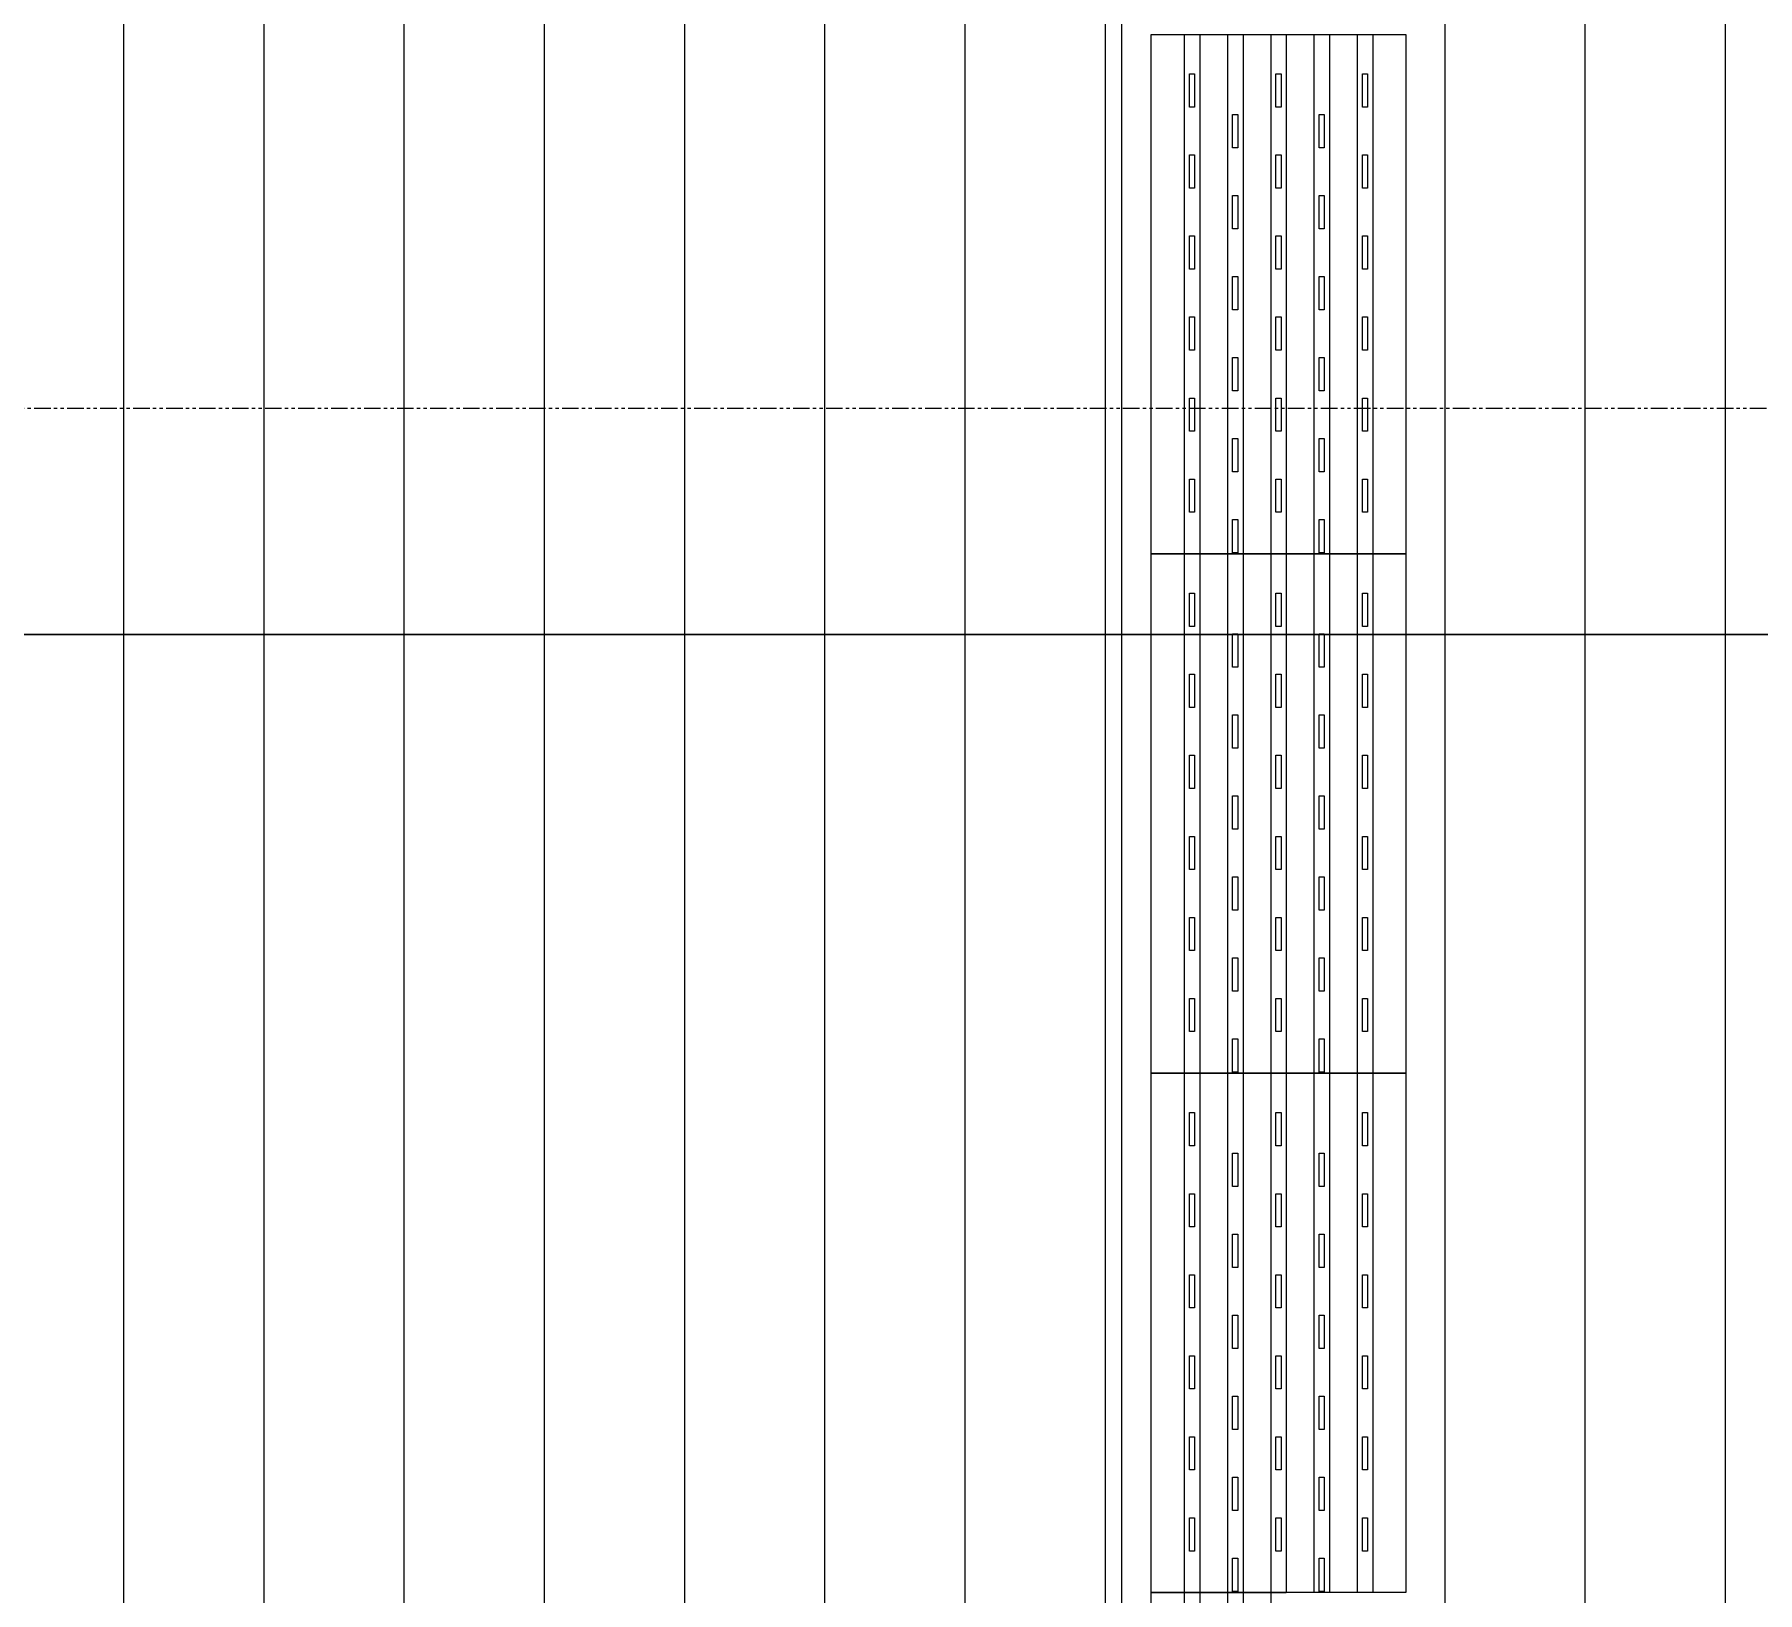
# Model space of a CAD drawing. Header units: inches. Extents: x 437 to 8681, y 26 to 3302.
# Drawn here: x 1394 to 1459.3, y 834 to 893 of the extents above; entities that cross this region are included whole.
import ezdxf

# ---------------------------------------------------------------- set-up
doc = ezdxf.new("R2010")
doc.units = ezdxf.units.IN
doc.header["$MEASUREMENT"] = 0
doc.linetypes.add('PHANTOM2', pattern=[1.25, 0.625, -0.125, 0.125, -0.125, 0.125, -0.125])
doc.layers.add('ARBOLES', color=7, linetype='Continuous', lineweight=13, true_color=0x69d485)
doc.layers.add('DIMENSION', color=1, linetype='Continuous')
doc.layers.add('PLANTA BLANCA', color=7, linetype='Continuous', lineweight=0)
doc.layers.add('TEXTURE', color=8, linetype='Continuous', lineweight=0)
doc.styles.add('ROMANS', font='romans.shx')
doc.dimstyles.new('SMALLER DIM', dxfattribs={"dimscale": 64, "dimtxt": 0.09375, "dimasz": 0.015625, "dimexe": 0.075, "dimexo": 0.02625, "dimgap": 0.0375, "dimtad": 0, "dimtih": 1, "dimtoh": 1, "dimdec": 4, "dimzin": 3, "dimdsep": 46, "dimlunit": 4, "dimtxsty": 'ROMANS', "dimcen": 0.0375, "dimclrd": 256, "dimclre": 256, "dimclrt": 7, "dimadec": 0, "dimazin": 0, "dimtfac": 0.75, "dimtdec": 4, "dimtmove": 0, "dimatfit": 3, "dimfxl": 1, "dimfrac": 1, "dimtolj": 1, "dimtzin": 0, "dimlwd": -1, "dimlwe": -1, "dimarcsym": 1})

# ---------------------------------------------------------------- blocks, each defined once
blk = doc.blocks.new('*D72')
at = {"layer": 'DIMENSION', "transparency": 16777216}
for p, q in [((1027.977, 870.359), (1464.073, 870.283)), ((1946.54, 870.198), (1510.444, 870.274)), ((1026.977, 868.679), (1026.976, 865.559)), ((1947.54, 868.518), (1947.54, 865.398))]:
    blk.add_line(p, q, dxfattribs=at)
for points in [[(1027.977, 870.525), (1027.977, 870.192), (1026.977, 870.359)], [(1946.54, 870.365), (1946.54, 870.032), (1947.54, 870.198)]]:
    blk.add_solid(points, dxfattribs=at)
at = {"layer": 'DIMENSION', "color": 7, "transparency": 16777216, "insert": (1487.259, 870.278), "char_height": 6, "attachment_point": 5, "style": 'ROMANS'}
blk.add_mtext('\\A1;76\'-8{\\H0.75x;\\S9#16;}"', dxfattribs=at)

msp = doc.modelspace()

# ---------------------------------------------------------------- hatches: boundary and pattern name
at = {"layer": 'TEXTURE', "linetype": 'Continuous'}
h = msp.add_hatch(dxfattribs=at)
h.set_pattern_fill('ANSI31', color=9, scale=42.5, angle=225)
h.set_pattern_definition([(270, (-3559.14, -96.3204), (5.3125, -9e-16), [])])
h.paths.add_polyline_path([(1435.237, 1191.3018), (1435.237, 650.2838), (1363.22944, 650.2838), (1363.22944, 1307.86683), (1821.50336, 1307.86683), (1821.50336, 1168.15326), (1945.22944, 1168.15326), (1945.22944, 1084.7125), (1808.37898, 1084.688), (1808.37898, 650.2838), (1736.14625, 650.2838), (1736.12206, 1191.3018)])
h.paths.add_polyline_path([(1059.22944, 925.86683), (1363.22944, 925.86683), (1363.22944, 853.86683), (1059.22944, 853.86683)])
h = msp.add_hatch(dxfattribs=at)
h.set_pattern_fill('ANSI31', color=9, scale=42.5, angle=225)
h.set_pattern_definition([(270, (-8710.0197, -3326.6847), (5.3125, -9e-16), [])])
h.paths.add_polyline_path([(1445.99449, 781.1818), (1711.67953, 781.1818), (1711.67953, 790.86683), (1445.99449, 790.86683)])
h.paths.add_polyline_path([(1459.67953, 790.86683), (1445.99449, 790.86683), (1445.99449, 1180.55187), (1459.67953, 1180.55187)])
h.paths.add_polyline_path([(1711.67953, 1180.55187), (1725.36457, 1180.55187), (1725.36457, 781.1818), (1711.67953, 781.1818)])
h.paths.add_polyline_path([(1459.67953, 1180.55187), (1711.67953, 1180.55187), (1711.67953, 1166.86683), (1459.67953, 1166.86683)])

# ---------------------------------------------------------------- linework, layer by layer
at = {"layer": 'ARBOLES', "color": 0}
msp.add_circle((1375.44128, 740.27276), 270, dxfattribs=at)
at = {"layer": 'PLANTA BLANCA', "lineweight": 0}
for p, q in [((1435.237, 770.43187), (1435.237, 1191.3018)), ((1436.34882, 893.03219), (1437.60079, 893.03219)), ((1436.34882, 873.34715), (1436.34882, 893.03219)), ((1437.60079, 893.03219), (1438.19134, 893.03219)), ((1437.60079, 893.03219), (1437.60079, 873.34715)), ((1438.19134, 893.03219), (1439.23858, 893.03219)), ((1438.19134, 893.03219), (1438.19134, 873.34715)), ((1439.23858, 893.03219), (1439.82913, 893.03219)), ((1439.23858, 893.03219), (1439.23858, 873.34715)), ((1439.82913, 893.03219), (1440.87638, 893.03219)), ((1439.82913, 893.03219), (1439.82913, 873.34715)), ((1440.87638, 893.03219), (1441.46693, 893.03219)), ((1440.87638, 893.03219), (1440.87638, 873.34715)), ((1441.46693, 893.03219), (1442.51417, 893.03219)), ((1441.46693, 893.03219), (1441.46693, 873.34715)), ((1442.51417, 893.03219), (1443.10473, 893.03219)), ((1442.51417, 893.03219), (1442.51417, 873.34715)), ((1443.10473, 893.03219), (1444.15197, 893.03219)), ((1443.10473, 893.03219), (1443.10473, 873.34715)), ((1444.15197, 893.03219), (1444.74252, 893.03219)), ((1444.15197, 893.03219), (1444.15197, 873.34715)), ((1444.74252, 893.03219), (1445.99449, 893.03219)), ((1444.74252, 893.03219), (1444.74252, 873.34715)), ((1445.99449, 893.03219), (1445.99449, 873.34715)), ((1437.79764, 890.27628), (1437.79764, 891.53613)), ((1437.79764, 891.53613), (1437.99449, 891.53613)), ((1437.99449, 891.53613), (1437.99449, 890.27628)), ((1441.07323, 890.27628), (1441.07323, 891.53613)), ((1441.07323, 891.53613), (1441.27008, 891.53613)), ((1441.27008, 891.53613), (1441.27008, 890.27628)), ((1444.34882, 890.27628), (1444.34882, 891.53613)), ((1444.34882, 891.53613), (1444.54567, 891.53613)), ((1444.54567, 891.53613), (1444.54567, 890.27628)), ((1437.99449, 890.27628), (1437.79764, 890.27628)), ((1439.43543, 888.74085), (1439.43543, 890.00069)), ((1439.43543, 890.00069), (1439.63228, 890.00069)), ((1439.63228, 890.00069), (1439.63228, 888.74085)), ((1441.27008, 890.27628), (1441.07323, 890.27628)), ((1442.71102, 888.74085), (1442.71102, 890.00069)), ((1442.71102, 890.00069), (1442.90788, 890.00069)), ((1442.90788, 890.00069), (1442.90788, 888.74085)), ((1444.54567, 890.27628), (1444.34882, 890.27628)), ((1439.63228, 888.74085), (1439.43543, 888.74085)), ((1442.90788, 888.74085), (1442.71102, 888.74085)), ((1437.79764, 887.20542), (1437.79764, 888.46526)), ((1437.79764, 888.46526), (1437.99449, 888.46526)), ((1437.99449, 888.46526), (1437.99449, 887.20542)), ((1441.07323, 887.20542), (1441.07323, 888.46526)), ((1441.07323, 888.46526), (1441.27008, 888.46526)), ((1441.27008, 888.46526), (1441.27008, 887.20542)), ((1444.34882, 887.20542), (1444.34882, 888.46526)), ((1444.34882, 888.46526), (1444.54567, 888.46526)), ((1444.54567, 888.46526), (1444.54567, 887.20542)), ((1437.99449, 887.20542), (1437.79764, 887.20542)), ((1441.27008, 887.20542), (1441.07323, 887.20542)), ((1444.54567, 887.20542), (1444.34882, 887.20542)), ((1439.43543, 885.66998), (1439.43543, 886.92983)), ((1439.43543, 886.92983), (1439.63228, 886.92983)), ((1439.63228, 886.92983), (1439.63228, 885.66998)), ((1442.71102, 885.66998), (1442.71102, 886.92983)), ((1442.71102, 886.92983), (1442.90788, 886.92983)), ((1442.90788, 886.92983), (1442.90788, 885.66998)), ((1437.79764, 884.13455), (1437.79764, 885.39439)), ((1437.79764, 885.39439), (1437.99449, 885.39439)), ((1437.99449, 885.39439), (1437.99449, 884.13455)), ((1439.63228, 885.66998), (1439.43543, 885.66998)), ((1441.07323, 884.13455), (1441.07323, 885.39439)), ((1441.07323, 885.39439), (1441.27008, 885.39439)), ((1441.27008, 885.39439), (1441.27008, 884.13455)), ((1442.90788, 885.66998), (1442.71102, 885.66998)), ((1444.34882, 884.13455), (1444.34882, 885.39439)), ((1444.34882, 885.39439), (1444.54567, 885.39439)), ((1444.54567, 885.39439), (1444.54567, 884.13455)), ((1437.99449, 884.13455), (1437.79764, 884.13455)), ((1441.27008, 884.13455), (1441.07323, 884.13455)), ((1444.54567, 884.13455), (1444.34882, 884.13455)), ((1439.43543, 882.59912), (1439.43543, 883.85896)), ((1439.43543, 883.85896), (1439.63228, 883.85896)), ((1439.63228, 883.85896), (1439.63228, 882.59912)), ((1442.71102, 882.59912), (1442.71102, 883.85896)), ((1442.71102, 883.85896), (1442.90788, 883.85896)), ((1442.90788, 883.85896), (1442.90788, 882.59912)), ((1437.79764, 881.06369), (1437.79764, 882.32353)), ((1437.79764, 882.32353), (1437.99449, 882.32353)), ((1437.99449, 882.32353), (1437.99449, 881.06369)), ((1439.63228, 882.59912), (1439.43543, 882.59912)), ((1441.07323, 881.06369), (1441.07323, 882.32353)), ((1441.07323, 882.32353), (1441.27008, 882.32353)), ((1441.27008, 882.32353), (1441.27008, 881.06369)), ((1442.90788, 882.59912), (1442.71102, 882.59912)), ((1444.34882, 881.06369), (1444.34882, 882.32353)), ((1444.34882, 882.32353), (1444.54567, 882.32353)), ((1444.54567, 882.32353), (1444.54567, 881.06369)), ((1437.99449, 881.06369), (1437.79764, 881.06369)), ((1439.43543, 879.52825), (1439.43543, 880.78809)), ((1439.43543, 880.78809), (1439.63228, 880.78809)), ((1439.63228, 880.78809), (1439.63228, 879.52825)), ((1441.27008, 881.06369), (1441.07323, 881.06369)), ((1442.71102, 879.52825), (1442.71102, 880.78809)), ((1442.71102, 880.78809), (1442.90788, 880.78809)), ((1442.90788, 880.78809), (1442.90788, 879.52825)), ((1444.54567, 881.06369), (1444.34882, 881.06369)), ((1439.63228, 879.52825), (1439.43543, 879.52825)), ((1442.90788, 879.52825), (1442.71102, 879.52825)), ((1437.79764, 877.99282), (1437.79764, 879.25266)), ((1437.79764, 879.25266), (1437.99449, 879.25266)), ((1437.99449, 879.25266), (1437.99449, 877.99282)), ((1441.07323, 877.99282), (1441.07323, 879.25266)), ((1441.07323, 879.25266), (1441.27008, 879.25266)), ((1441.27008, 879.25266), (1441.27008, 877.99282)), ((1444.34882, 877.99282), (1444.34882, 879.25266)), ((1444.34882, 879.25266), (1444.54567, 879.25266)), ((1444.54567, 879.25266), (1444.54567, 877.99282)), ((1437.99449, 877.99282), (1437.79764, 877.99282)), ((1439.43543, 876.45739), (1439.43543, 877.71723)), ((1439.43543, 877.71723), (1439.63228, 877.71723)), ((1439.63228, 877.71723), (1439.63228, 876.45739)), ((1441.27008, 877.99282), (1441.07323, 877.99282)), ((1442.71102, 876.45739), (1442.71102, 877.71723)), ((1442.71102, 877.71723), (1442.90788, 877.71723)), ((1442.90788, 877.71723), (1442.90788, 876.45739)), ((1444.54567, 877.99282), (1444.34882, 877.99282)), ((1437.79764, 874.92195), (1437.79764, 876.1818)), ((1437.79764, 876.1818), (1437.99449, 876.1818)), ((1437.99449, 876.1818), (1437.99449, 874.92195)), ((1439.63228, 876.45739), (1439.43543, 876.45739)), ((1441.07323, 874.92195), (1441.07323, 876.1818)), ((1441.07323, 876.1818), (1441.27008, 876.1818)), ((1441.27008, 876.1818), (1441.27008, 874.92195)), ((1442.90788, 876.45739), (1442.71102, 876.45739)), ((1444.34882, 874.92195), (1444.34882, 876.1818)), ((1444.34882, 876.1818), (1444.54567, 876.1818)), ((1444.54567, 876.1818), (1444.54567, 874.92195)), ((1437.99449, 874.92195), (1437.79764, 874.92195)), ((1441.27008, 874.92195), (1441.07323, 874.92195)), ((1444.54567, 874.92195), (1444.34882, 874.92195)), ((1439.43543, 873.38652), (1439.43543, 874.64636)), ((1439.43543, 874.64636), (1439.63228, 874.64636)), ((1439.63228, 874.64636), (1439.63228, 873.38652)), ((1442.71102, 873.38652), (1442.71102, 874.64636)), ((1442.71102, 874.64636), (1442.90788, 874.64636)), ((1442.90788, 874.64636), (1442.90788, 873.38652)), ((1436.34882, 873.34715), (1437.60079, 873.34715)), ((1436.34882, 853.66211), (1436.34882, 873.34715)), ((1437.60079, 873.34715), (1436.34882, 873.34715)), ((1437.60079, 873.34715), (1438.19134, 873.34715)), ((1437.60079, 873.34715), (1437.60079, 853.66211)), ((1438.19134, 873.34715), (1437.60079, 873.34715)), ((1438.19134, 873.34715), (1439.23858, 873.34715)), ((1438.19134, 873.34715), (1438.19134, 853.66211)), ((1439.23858, 873.34715), (1438.19134, 873.34715)), ((1439.23858, 873.34715), (1439.82913, 873.34715)), ((1439.23858, 873.34715), (1439.23858, 853.66211)), ((1439.82913, 873.34715), (1439.23858, 873.34715)), ((1439.63228, 873.38652), (1439.43543, 873.38652)), ((1439.82913, 873.34715), (1440.87638, 873.34715)), ((1439.82913, 873.34715), (1439.82913, 853.66211)), ((1440.87638, 873.34715), (1439.82913, 873.34715)), ((1440.87638, 873.34715), (1441.46693, 873.34715)), ((1440.87638, 873.34715), (1440.87638, 853.66211)), ((1441.46693, 873.34715), (1440.87638, 873.34715)), ((1441.46693, 873.34715), (1442.51417, 873.34715)), ((1441.46693, 873.34715), (1441.46693, 853.66211)), ((1442.51417, 873.34715), (1441.46693, 873.34715)), ((1442.51417, 873.34715), (1443.10473, 873.34715)), ((1442.51417, 873.34715), (1442.51417, 853.66211)), ((1443.10473, 873.34715), (1442.51417, 873.34715)), ((1442.90788, 873.38652), (1442.71102, 873.38652)), ((1443.10473, 873.34715), (1444.15197, 873.34715)), ((1443.10473, 873.34715), (1443.10473, 853.66211)), ((1444.15197, 873.34715), (1443.10473, 873.34715)), ((1444.15197, 873.34715), (1444.74252, 873.34715)), ((1444.15197, 873.34715), (1444.15197, 853.66211)), ((1444.74252, 873.34715), (1444.15197, 873.34715)), ((1444.74252, 873.34715), (1445.99449, 873.34715)), ((1444.74252, 873.34715), (1444.74252, 853.66211)), ((1445.99449, 873.34715), (1444.74252, 873.34715)), ((1445.99449, 873.34715), (1445.99449, 853.66211)), ((1437.79764, 870.59124), (1437.79764, 871.85109)), ((1437.79764, 871.85109), (1437.99449, 871.85109)), ((1437.99449, 871.85109), (1437.99449, 870.59124)), ((1441.07323, 870.59124), (1441.07323, 871.85109)), ((1441.07323, 871.85109), (1441.27008, 871.85109)), ((1441.27008, 871.85109), (1441.27008, 870.59124)), ((1444.34882, 870.59124), (1444.34882, 871.85109)), ((1444.34882, 871.85109), (1444.54567, 871.85109)), ((1444.54567, 871.85109), (1444.54567, 870.59124)), ((1437.99449, 870.59124), (1437.79764, 870.59124)), ((1439.43543, 869.05581), (1439.43543, 870.31565)), ((1439.43543, 870.31565), (1439.63228, 870.31565)), ((1439.63228, 870.31565), (1439.63228, 869.05581)), ((1441.27008, 870.59124), (1441.07323, 870.59124)), ((1442.71102, 869.05581), (1442.71102, 870.31565)), ((1442.71102, 870.31565), (1442.90788, 870.31565)), ((1442.90788, 870.31565), (1442.90788, 869.05581)), ((1444.54567, 870.59124), (1444.34882, 870.59124)), ((1439.63228, 869.05581), (1439.43543, 869.05581)), ((1442.90788, 869.05581), (1442.71102, 869.05581)), ((1437.79764, 867.52038), (1437.79764, 868.78022)), ((1437.79764, 868.78022), (1437.99449, 868.78022)), ((1437.99449, 868.78022), (1437.99449, 867.52038)), ((1441.07323, 867.52038), (1441.07323, 868.78022)), ((1441.07323, 868.78022), (1441.27008, 868.78022)), ((1441.27008, 868.78022), (1441.27008, 867.52038)), ((1444.34882, 867.52038), (1444.34882, 868.78022)), ((1444.34882, 868.78022), (1444.54567, 868.78022)), ((1444.54567, 868.78022), (1444.54567, 867.52038)), ((1437.99449, 867.52038), (1437.79764, 867.52038)), ((1439.43543, 865.98494), (1439.43543, 867.24479)), ((1439.43543, 867.24479), (1439.63228, 867.24479)), ((1439.63228, 867.24479), (1439.63228, 865.98494)), ((1441.27008, 867.52038), (1441.07323, 867.52038)), ((1442.71102, 865.98494), (1442.71102, 867.24479)), ((1442.71102, 867.24479), (1442.90788, 867.24479)), ((1442.90788, 867.24479), (1442.90788, 865.98494)), ((1444.54567, 867.52038), (1444.34882, 867.52038)), ((1437.79764, 864.44951), (1437.79764, 865.70935)), ((1437.79764, 865.70935), (1437.99449, 865.70935)), ((1437.99449, 865.70935), (1437.99449, 864.44951)), ((1439.63228, 865.98494), (1439.43543, 865.98494)), ((1441.07323, 864.44951), (1441.07323, 865.70935)), ((1441.07323, 865.70935), (1441.27008, 865.70935)), ((1441.27008, 865.70935), (1441.27008, 864.44951)), ((1442.90788, 865.98494), (1442.71102, 865.98494)), ((1444.34882, 864.44951), (1444.34882, 865.70935)), ((1444.34882, 865.70935), (1444.54567, 865.70935)), ((1444.54567, 865.70935), (1444.54567, 864.44951)), ((1437.99449, 864.44951), (1437.79764, 864.44951)), ((1441.27008, 864.44951), (1441.07323, 864.44951)), ((1444.54567, 864.44951), (1444.34882, 864.44951)), ((1439.43543, 862.91408), (1439.43543, 864.17392)), ((1439.43543, 864.17392), (1439.63228, 864.17392)), ((1439.63228, 864.17392), (1439.63228, 862.91408)), ((1442.71102, 862.91408), (1442.71102, 864.17392)), ((1442.71102, 864.17392), (1442.90788, 864.17392)), ((1442.90788, 864.17392), (1442.90788, 862.91408)), ((1437.79764, 861.37865), (1437.79764, 862.63849)), ((1437.79764, 862.63849), (1437.99449, 862.63849)), ((1437.99449, 862.63849), (1437.99449, 861.37865)), ((1439.63228, 862.91408), (1439.43543, 862.91408)), ((1441.07323, 861.37865), (1441.07323, 862.63849)), ((1441.07323, 862.63849), (1441.27008, 862.63849)), ((1441.27008, 862.63849), (1441.27008, 861.37865)), ((1442.90788, 862.91408), (1442.71102, 862.91408)), ((1444.34882, 861.37865), (1444.34882, 862.63849)), ((1444.34882, 862.63849), (1444.54567, 862.63849)), ((1444.54567, 862.63849), (1444.54567, 861.37865)), ((1437.99449, 861.37865), (1437.79764, 861.37865)), ((1439.43543, 859.84321), (1439.43543, 861.10306)), ((1439.43543, 861.10306), (1439.63228, 861.10306)), ((1439.63228, 861.10306), (1439.63228, 859.84321)), ((1441.27008, 861.37865), (1441.07323, 861.37865)), ((1442.71102, 859.84321), (1442.71102, 861.10306)), ((1442.71102, 861.10306), (1442.90788, 861.10306)), ((1442.90788, 861.10306), (1442.90788, 859.84321)), ((1444.54567, 861.37865), (1444.34882, 861.37865)), ((1439.63228, 859.84321), (1439.43543, 859.84321)), ((1442.90788, 859.84321), (1442.71102, 859.84321)), ((1437.79764, 858.30778), (1437.79764, 859.56762)), ((1437.79764, 859.56762), (1437.99449, 859.56762)), ((1437.99449, 859.56762), (1437.99449, 858.30778)), ((1441.07323, 858.30778), (1441.07323, 859.56762)), ((1441.07323, 859.56762), (1441.27008, 859.56762)), ((1441.27008, 859.56762), (1441.27008, 858.30778)), ((1444.34882, 858.30778), (1444.34882, 859.56762)), ((1444.34882, 859.56762), (1444.54567, 859.56762)), ((1444.54567, 859.56762), (1444.54567, 858.30778)), ((1437.99449, 858.30778), (1437.79764, 858.30778)), ((1439.43543, 856.77235), (1439.43543, 858.03219)), ((1439.43543, 858.03219), (1439.63228, 858.03219)), ((1439.63228, 858.03219), (1439.63228, 856.77235)), ((1441.27008, 858.30778), (1441.07323, 858.30778)), ((1442.71102, 856.77235), (1442.71102, 858.03219)), ((1442.71102, 858.03219), (1442.90788, 858.03219)), ((1442.90788, 858.03219), (1442.90788, 856.77235)), ((1444.54567, 858.30778), (1444.34882, 858.30778)), ((1437.79764, 855.23691), (1437.79764, 856.49676)), ((1437.79764, 856.49676), (1437.99449, 856.49676)), ((1437.99449, 856.49676), (1437.99449, 855.23691)), ((1439.63228, 856.77235), (1439.43543, 856.77235)), ((1441.07323, 855.23691), (1441.07323, 856.49676)), ((1441.07323, 856.49676), (1441.27008, 856.49676)), ((1441.27008, 856.49676), (1441.27008, 855.23691)), ((1442.90788, 856.77235), (1442.71102, 856.77235)), ((1444.34882, 855.23691), (1444.34882, 856.49676)), ((1444.34882, 856.49676), (1444.54567, 856.49676)), ((1444.54567, 856.49676), (1444.54567, 855.23691)), ((1437.99449, 855.23691), (1437.79764, 855.23691)), ((1441.27008, 855.23691), (1441.07323, 855.23691)), ((1444.54567, 855.23691), (1444.34882, 855.23691)), ((1439.43543, 853.70148), (1439.43543, 854.96132)), ((1439.43543, 854.96132), (1439.63228, 854.96132)), ((1439.63228, 854.96132), (1439.63228, 853.70148)), ((1442.71102, 853.70148), (1442.71102, 854.96132)), ((1442.71102, 854.96132), (1442.90788, 854.96132)), ((1442.90788, 854.96132), (1442.90788, 853.70148)), ((1437.60079, 853.66211), (1436.34882, 853.66211)), ((1436.34882, 853.66211), (1437.60079, 853.66211)), ((1436.34882, 833.97707), (1436.34882, 853.66211)), ((1438.19134, 853.66211), (1437.60079, 853.66211)), ((1437.60079, 853.66211), (1438.19134, 853.66211)), ((1437.60079, 853.66211), (1437.60079, 833.97707)), ((1439.23858, 853.66211), (1438.19134, 853.66211)), ((1438.19134, 853.66211), (1439.23858, 853.66211)), ((1438.19134, 853.66211), (1438.19134, 833.97707)), ((1439.82913, 853.66211), (1439.23858, 853.66211)), ((1439.23858, 853.66211), (1439.82913, 853.66211)), ((1439.23858, 853.66211), (1439.23858, 833.97707)), ((1439.63228, 853.70148), (1439.43543, 853.70148)), ((1440.87638, 853.66211), (1439.82913, 853.66211)), ((1439.82913, 853.66211), (1440.87638, 853.66211)), ((1439.82913, 853.66211), (1439.82913, 833.97707)), ((1441.46693, 853.66211), (1440.87638, 853.66211)), ((1440.87638, 853.66211), (1441.46693, 853.66211)), ((1440.87638, 853.66211), (1440.87638, 833.97707)), ((1442.51417, 853.66211), (1441.46693, 853.66211)), ((1441.46693, 853.66211), (1442.51417, 853.66211)), ((1441.46693, 853.66211), (1441.46693, 833.97707)), ((1443.10473, 853.66211), (1442.51417, 853.66211)), ((1442.51417, 853.66211), (1443.10473, 853.66211)), ((1442.51417, 853.66211), (1442.51417, 833.97707)), ((1442.90788, 853.70148), (1442.71102, 853.70148)), ((1444.15197, 853.66211), (1443.10473, 853.66211)), ((1443.10473, 853.66211), (1444.15197, 853.66211)), ((1443.10473, 853.66211), (1443.10473, 833.97707)), ((1444.74252, 853.66211), (1444.15197, 853.66211)), ((1444.15197, 853.66211), (1444.74252, 853.66211)), ((1444.15197, 853.66211), (1444.15197, 833.97707)), ((1445.99449, 853.66211), (1444.74252, 853.66211)), ((1444.74252, 853.66211), (1445.99449, 853.66211)), ((1444.74252, 853.66211), (1444.74252, 833.97707)), ((1445.99449, 853.66211), (1445.99449, 833.97707)), ((1437.79764, 850.9062), (1437.79764, 852.16605)), ((1437.79764, 852.16605), (1437.99449, 852.16605)), ((1437.99449, 852.16605), (1437.99449, 850.9062)), ((1441.07323, 850.9062), (1441.07323, 852.16605)), ((1441.07323, 852.16605), (1441.27008, 852.16605)), ((1441.27008, 852.16605), (1441.27008, 850.9062)), ((1444.34882, 850.9062), (1444.34882, 852.16605)), ((1444.34882, 852.16605), (1444.54567, 852.16605)), ((1444.54567, 852.16605), (1444.54567, 850.9062)), ((1437.99449, 850.9062), (1437.79764, 850.9062)), ((1439.43543, 849.37077), (1439.43543, 850.63061)), ((1439.43543, 850.63061), (1439.63228, 850.63061)), ((1439.63228, 850.63061), (1439.63228, 849.37077)), ((1441.27008, 850.9062), (1441.07323, 850.9062)), ((1442.71102, 849.37077), (1442.71102, 850.63061)), ((1442.71102, 850.63061), (1442.90788, 850.63061)), ((1442.90788, 850.63061), (1442.90788, 849.37077)), ((1444.54567, 850.9062), (1444.34882, 850.9062)), ((1439.63228, 849.37077), (1439.43543, 849.37077)), ((1442.90788, 849.37077), (1442.71102, 849.37077)), ((1437.79764, 847.83534), (1437.79764, 849.09518)), ((1437.79764, 849.09518), (1437.99449, 849.09518)), ((1437.99449, 849.09518), (1437.99449, 847.83534)), ((1441.07323, 847.83534), (1441.07323, 849.09518)), ((1441.07323, 849.09518), (1441.27008, 849.09518)), ((1441.27008, 849.09518), (1441.27008, 847.83534)), ((1444.34882, 847.83534), (1444.34882, 849.09518)), ((1444.34882, 849.09518), (1444.54567, 849.09518)), ((1444.54567, 849.09518), (1444.54567, 847.83534)), ((1437.99449, 847.83534), (1437.79764, 847.83534)), ((1439.43543, 846.29991), (1439.43543, 847.55975)), ((1439.43543, 847.55975), (1439.63228, 847.55975)), ((1439.63228, 847.55975), (1439.63228, 846.29991)), ((1441.27008, 847.83534), (1441.07323, 847.83534)), ((1442.71102, 846.29991), (1442.71102, 847.55975)), ((1442.71102, 847.55975), (1442.90788, 847.55975)), ((1442.90788, 847.55975), (1442.90788, 846.29991)), ((1444.54567, 847.83534), (1444.34882, 847.83534)), ((1439.63228, 846.29991), (1439.43543, 846.29991)), ((1442.90788, 846.29991), (1442.71102, 846.29991)), ((1437.79764, 844.76447), (1437.79764, 846.02432)), ((1437.79764, 846.02432), (1437.99449, 846.02432)), ((1437.99449, 846.02432), (1437.99449, 844.76447)), ((1441.07323, 844.76447), (1441.07323, 846.02432)), ((1441.07323, 846.02432), (1441.27008, 846.02432)), ((1441.27008, 846.02432), (1441.27008, 844.76447)), ((1444.34882, 844.76447), (1444.34882, 846.02432)), ((1444.34882, 846.02432), (1444.54567, 846.02432)), ((1444.54567, 846.02432), (1444.54567, 844.76447)), ((1437.99449, 844.76447), (1437.79764, 844.76447)), ((1441.27008, 844.76447), (1441.07323, 844.76447)), ((1444.54567, 844.76447), (1444.34882, 844.76447)), ((1439.43543, 843.22904), (1439.43543, 844.48888)), ((1439.43543, 844.48888), (1439.63228, 844.48888)), ((1439.63228, 844.48888), (1439.63228, 843.22904)), ((1442.71102, 843.22904), (1442.71102, 844.48888)), ((1442.71102, 844.48888), (1442.90788, 844.48888)), ((1442.90788, 844.48888), (1442.90788, 843.22904)), ((1437.79764, 841.69361), (1437.79764, 842.95345)), ((1437.79764, 842.95345), (1437.99449, 842.95345)), ((1437.99449, 842.95345), (1437.99449, 841.69361)), ((1439.63228, 843.22904), (1439.43543, 843.22904)), ((1441.07323, 841.69361), (1441.07323, 842.95345)), ((1441.07323, 842.95345), (1441.27008, 842.95345)), ((1441.27008, 842.95345), (1441.27008, 841.69361)), ((1442.90788, 843.22904), (1442.71102, 843.22904)), ((1444.34882, 841.69361), (1444.34882, 842.95345)), ((1444.34882, 842.95345), (1444.54567, 842.95345)), ((1444.54567, 842.95345), (1444.54567, 841.69361)), ((1437.99449, 841.69361), (1437.79764, 841.69361)), ((1441.27008, 841.69361), (1441.07323, 841.69361)), ((1444.54567, 841.69361), (1444.34882, 841.69361)), ((1439.43543, 840.15817), (1439.43543, 841.41802)), ((1439.43543, 841.41802), (1439.63228, 841.41802)), ((1439.63228, 841.41802), (1439.63228, 840.15817)), ((1442.71102, 840.15817), (1442.71102, 841.41802)), ((1442.71102, 841.41802), (1442.90788, 841.41802)), ((1442.90788, 841.41802), (1442.90788, 840.15817)), ((1437.79764, 838.62274), (1437.79764, 839.88258)), ((1437.79764, 839.88258), (1437.99449, 839.88258)), ((1437.99449, 839.88258), (1437.99449, 838.62274)), ((1439.63228, 840.15817), (1439.43543, 840.15817)), ((1441.07323, 838.62274), (1441.07323, 839.88258)), ((1441.07323, 839.88258), (1441.27008, 839.88258)), ((1441.27008, 839.88258), (1441.27008, 838.62274)), ((1442.90788, 840.15817), (1442.71102, 840.15817)), ((1444.34882, 838.62274), (1444.34882, 839.88258)), ((1444.34882, 839.88258), (1444.54567, 839.88258)), ((1444.54567, 839.88258), (1444.54567, 838.62274)), ((1437.99449, 838.62274), (1437.79764, 838.62274)), ((1439.43543, 837.08731), (1439.43543, 838.34715)), ((1439.43543, 838.34715), (1439.63228, 838.34715)), ((1439.63228, 838.34715), (1439.63228, 837.08731)), ((1441.27008, 838.62274), (1441.07323, 838.62274)), ((1442.71102, 837.08731), (1442.71102, 838.34715)), ((1442.71102, 838.34715), (1442.90788, 838.34715)), ((1442.90788, 838.34715), (1442.90788, 837.08731)), ((1444.54567, 838.62274), (1444.34882, 838.62274)), ((1439.63228, 837.08731), (1439.43543, 837.08731)), ((1442.90788, 837.08731), (1442.71102, 837.08731)), ((1437.79764, 835.55187), (1437.79764, 836.81172)), ((1437.79764, 836.81172), (1437.99449, 836.81172)), ((1437.99449, 836.81172), (1437.99449, 835.55187)), ((1441.07323, 835.55187), (1441.07323, 836.81172)), ((1441.07323, 836.81172), (1441.27008, 836.81172)), ((1441.27008, 836.81172), (1441.27008, 835.55187)), ((1444.34882, 835.55187), (1444.34882, 836.81172)), ((1444.34882, 836.81172), (1444.54567, 836.81172)), ((1444.54567, 836.81172), (1444.54567, 835.55187)), ((1437.99449, 835.55187), (1437.79764, 835.55187)), ((1439.43543, 834.01644), (1439.43543, 835.27628)), ((1439.43543, 835.27628), (1439.63228, 835.27628)), ((1439.63228, 835.27628), (1439.63228, 834.01644)), ((1441.27008, 835.55187), (1441.07323, 835.55187)), ((1442.71102, 834.01644), (1442.71102, 835.27628)), ((1442.71102, 835.27628), (1442.90788, 835.27628)), ((1442.90788, 835.27628), (1442.90788, 834.01644)), ((1444.54567, 835.55187), (1444.34882, 835.55187)), ((1436.34882, 833.97707), (1437.60079, 833.97707)), ((1436.34882, 814.29203), (1436.34882, 833.97707)), ((1437.60079, 833.97707), (1436.34882, 833.97707)), ((1437.60079, 833.97707), (1438.19134, 833.97707)), ((1437.60079, 833.97707), (1437.60079, 814.29203)), ((1438.19134, 833.97707), (1437.60079, 833.97707)), ((1438.19134, 833.97707), (1439.23858, 833.97707)), ((1438.19134, 833.97707), (1438.19134, 814.29203)), ((1439.23858, 833.97707), (1438.19134, 833.97707)), ((1439.23858, 833.97707), (1439.82913, 833.97707)), ((1439.23858, 833.97707), (1439.23858, 814.29203)), ((1439.82913, 833.97707), (1439.23858, 833.97707)), ((1439.63228, 834.01644), (1439.43543, 834.01644)), ((1439.82913, 833.97707), (1440.87638, 833.97707)), ((1439.82913, 833.97707), (1439.82913, 814.29203)), ((1440.87638, 833.97707), (1439.82913, 833.97707)), ((1440.87638, 833.97707), (1441.46693, 833.97707)), ((1440.87638, 833.97707), (1440.87638, 814.29203)), ((1441.46693, 833.97707), (1440.87638, 833.97707)), ((1442.51417, 833.97707), (1441.46693, 833.97707)), ((1443.10473, 833.97707), (1442.51417, 833.97707)), ((1442.90788, 834.01644), (1442.71102, 834.01644)), ((1444.15197, 833.97707), (1443.10473, 833.97707)), ((1444.74252, 833.97707), (1444.15197, 833.97707)), ((1445.99449, 833.97707), (1444.74252, 833.97707))]:
    msp.add_line(p, q, dxfattribs=at)
at = {"layer": 'TEXTURE', "color": 7, "linetype": 'PHANTOM2', "lineweight": 0, "flags": 128}
msp.add_lwpolyline([(856.53008, 878.86683), (2115.47196, 878.86683)], dxfattribs=at)

# ---------------------------------------------------------------- dimensions: what is measured, and where the dimension line sits
at = {"layer": 'DIMENSION'}
dim = msp.add_aligned_dim(p1=(1947.54044, 870.19816), p2=(1026.97689, 870.35883), distance=0, dimstyle='SMALLER DIM', dxfattribs=at)
dim.commit()
dim.dimension.update_dxf_attribs({"geometry": '*D72', "text_midpoint": (1487.25866, 870.27849)})

doc.saveas('drawing.dxf')
